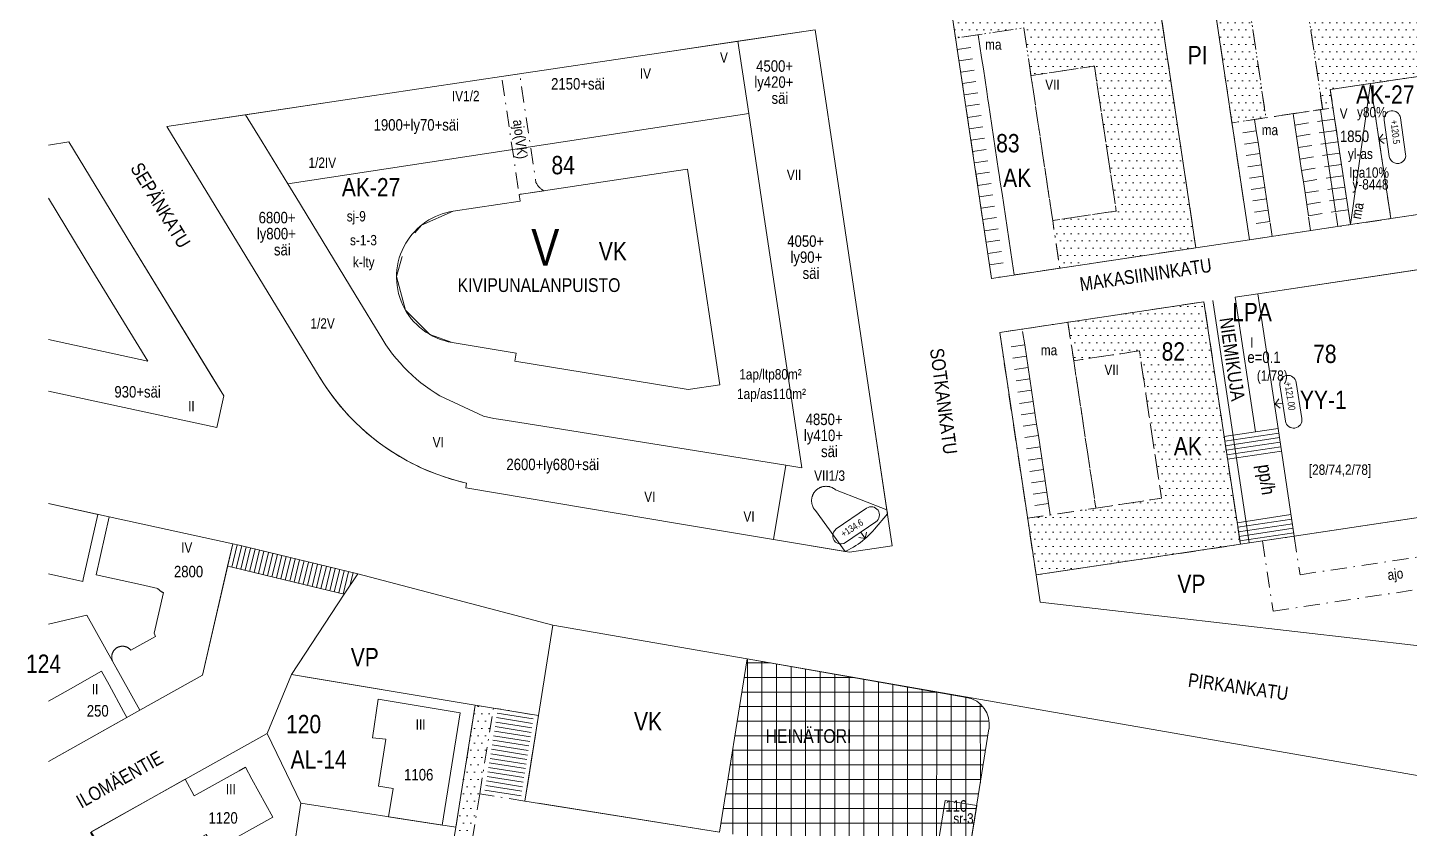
# Model space of a CAD drawing. Header units: metres. Extents: x 24485995 to 24488038, y 6819999 to 6822001.
# Drawn here: x 24485995.5 to 24486296.8, y 6820972 to 6821146.7 of the extents above; entities that cross this region are included whole.
import ezdxf

# ---------------------------------------------------------------- set-up
doc = ezdxf.new("R2010")
doc.units = ezdxf.units.M
for name, pattern in [('k10020', [0]), ('k10040', [10.3, 3.5, -1.5, 0.3, -1.5, 3.5]), ('k10050', [8, 3, -2, 3]), ('K10271', [0]), ('K10430', [0]), ('k10vi1', [0])]:
    doc.linetypes.add(name, pattern=pattern)
for name, color, linetype, lineweight in [('AK_AsemakaavaTeksti_Kadun_puistonnimi', 7, 'Continuous', 0), ('AK_AsemakaavaTeksti_Kaupunginosan_nimi', 7, 'Continuous', 0), ('AK_AsemakaavaTeksti_Korttelinumero', 7, 'Continuous', 0), ('AK_AsemakaavaViiva_Kaupunginosan_raja', 7, 'Continuous', 0), ('AK_Kaavamerkinta_Kayttotarkoitusalue', 7, 'Continuous', 0), ('AK_Katualue_Tori', 7, 'Continuous', 0), ('AK_KayttotarkoitusSymboliViiva_Virkistysalueen_kuvio_murtoviiva', 7, 'Continuous', 0), ('AK_KayttotarkoitusViiva', 7, 'Continuous', 0), ('AK_LiikennointiTeksti_Autopaikkamerkinta', 7, 'Continuous', 0), ('AK_LiikennointiTeksti_Autopaikkamerkinta_m2', 7, 'Continuous', 0), ('AK_LiikennointiViiva_Polkuviivoitus', 7, 'Continuous', 0), ('AK_MuuAsemakaavaTeksti_Alueenosan_kayttotarkoitus', 7, 'Continuous', 0), ('AK_MuuAsemakaavaTeksti_Erityismaarays', 7, 'Continuous', 0), ('AK_MuuAsemakaavaTeksti_Ohj__alueenosan_kayttotarkoitus', 7, 'Continuous', 0), ('AK_MuuAsemakaavaViiva_alueenosan_raja', 7, 'Continuous', 0), ('AK_MuuAsemakaavaViiva_Ohj_alueenosan_raja', 7, 'Continuous', 0), ('AK_Poistettava_merkintä', 7, 'Continuous', 0), ('AK_RakennusalaTeksti_Kerrosala_tai_luku', 7, 'Continuous', 0), ('AK_RakennusalaTeksti_Rakennusoikeus', 7, 'Continuous', 0), ('AK_RakennusalaTeksti_Tehokkuusluku', 7, 'Continuous', 0), ('AK_RakennusalaViiva_Maanalaisen_tilan_viiva', 7, 'Continuous', 0), ('AK_RakennusalaViiva_Rakennusalan_raja__I_', 7, 'Continuous', 0), ('AK_RakentaminenTeksti_Korkeusmerkinta', 7, 'Continuous', 0), ('AK_RakentaminenTeksti_Korkeusmerkinta_ja_soikio_ja_nuoli', 7, 'Continuous', 0), ('AK_RakentaminenTeksti_Rakentamismaarays', 7, 'Continuous', 0), ('AK_YmparistoAlue_Istutettava_alue', 7, 'Continuous', 0), ('AK_YmparistoViiva_Istutettava_puurivi', 7, 'Continuous', 0)]:
    doc.layers.add(name, color=color, linetype=linetype, lineweight=lineweight)
doc.styles.add('ArialNarrow', font='ARIALN.TTF')

# ---------------------------------------------------------------- blocks, each defined once
blk = doc.blocks.new('KORKE4')
at = {"layer": 'AK_RakentaminenTeksti_Korkeusmerkinta_ja_soikio_ja_nuoli', "color": 7, "linetype": 'Continuous', "lineweight": 13}
for p, q in [((4, 1.8), (-4, 1.8)), ((-4, -1.8), (4, -1.8)), ((0, -3.5), (-1, -2.5)), ((0, -1.8), (0, -3.5)), ((0, -3.5), (1, -2.5))]:
    blk.add_line(p, q, dxfattribs=at)
for centre, start, end in [((-4, 0), 90, 270), ((4, 0), 270, 90)]:
    blk.add_arc(centre, 1.8, start, end, dxfattribs=at)

msp = doc.modelspace()

# ---------------------------------------------------------------- hatches: boundary and pattern name
at = {"layer": 'AK_Katualue_Tori', "linetype": 'Continuous', "lineweight": 0}
h = msp.add_hatch(dxfattribs=at)
h.set_pattern_fill('NET', style=0)
h.paths.add_polyline_path([(24486146.37, 6820971.2), (24486152.39, 6821008.98), (24486200.26, 6821000.58, -0.409608), (24486205.14, 6820993.73), (24486200.19, 6820962.64), (24486195.75, 6820963.35)], flags=0)
at = {"layer": 'AK_YmparistoAlue_Istutettava_alue', "linetype": 'Continuous', "lineweight": 0}
h = msp.add_hatch(dxfattribs=at)
h.set_pattern_fill('DOTS', style=0)
h.paths.add_polyline_path([(24486297.24, 6821165.85), (24486272.93, 6821162.21), (24486260.56, 6821160.36), (24486253.15, 6821159.25), (24486258.14, 6821125.92), (24486263.08, 6821126.66), (24486265.55, 6821127.03), (24486261.56, 6821153.74), (24486273.92, 6821155.59), (24486277.91, 6821128.89), (24486280.18, 6821129.23), (24486279.58, 6821133.18), (24486289.52, 6821134.67), (24486301.63, 6821136.48)], flags=0)
h = msp.add_hatch(dxfattribs=at)
h.set_pattern_fill('DOTS', style=0)
h.paths.add_polyline_path([(24486202.8, 6821145.15), (24486212.74, 6821146.64), (24486214.3, 6821136.26), (24486228.14, 6821138.33), (24486232.88, 6821106.68), (24486219.03, 6821104.61), (24486220.58, 6821094.22), (24486234.44, 6821096.29), (24486250.26, 6821098.66), (24486249.52, 6821103.61), (24486242.41, 6821151.08), (24486241.45, 6821157.5), (24486201.84, 6821151.58), (24486196.89, 6821150.84), (24486197.86, 6821144.41)], flags=0)
h = msp.add_hatch(dxfattribs=at)
h.set_pattern_fill('DOTS', style=0)
h.paths.add_polyline_path([(24486215.42, 6821027.28), (24486230.3, 6821029.52), (24486244.64, 6821031.67), (24486259.97, 6821033.98), (24486252.02, 6821086.89), (24486236.69, 6821084.57), (24486222.35, 6821082.42), (24486223.61, 6821074.02), (24486237.95, 6821076.17), (24486242.78, 6821044.04), (24486228.45, 6821041.88), (24486218.51, 6821040.38), (24486213.56, 6821039.64)], flags=0)
h = msp.add_hatch(dxfattribs=at)
h.set_pattern_fill('DOTS', style=0)
h.paths.add_polyline_path([(24486000, 6820935.75), (24486000, 6820931.71), (24486013.22, 6820929.6), (24486080.96, 6820918.82), (24486081.06, 6820918.79), (24486081.17, 6820918.76), (24486081.28, 6820918.74), (24486081.38, 6820918.72), (24486081.49, 6820918.71), (24486081.6, 6820918.7), (24486081.71, 6820918.69), (24486081.81, 6820918.69), (24486081.93, 6820918.69), (24486082.04, 6820918.7), (24486082.14, 6820918.71), (24486082.25, 6820918.72), (24486082.36, 6820918.74), (24486082.47, 6820918.76), (24486082.57, 6820918.78), (24486082.68, 6820918.81), (24486082.78, 6820918.84), (24486082.89, 6820918.88), (24486082.98, 6820918.91), (24486083.09, 6820918.96), (24486083.19, 6820919), (24486083.28, 6820919.05), (24486083.38, 6820919.1), (24486083.47, 6820919.16), (24486083.56, 6820919.22), (24486083.65, 6820919.28), (24486083.74, 6820919.35), (24486083.83, 6820919.42), (24486083.91, 6820919.49), (24486083.99, 6820919.56), (24486084.07, 6820919.64), (24486084.14, 6820919.72), (24486084.21, 6820919.8), (24486084.28, 6820919.88), (24486084.35, 6820919.97), (24486084.41, 6820920.06), (24486084.47, 6820920.15), (24486084.53, 6820920.24), (24486084.58, 6820920.34), (24486084.63, 6820920.44), (24486084.68, 6820920.53), (24486084.72, 6820920.64), (24486084.76, 6820920.74), (24486084.79, 6820920.84), (24486084.82, 6820920.94), (24486084.86, 6820921.05), (24486084.88, 6820921.16), (24486084.9, 6820921.26), (24486084.92, 6820921.37), (24486084.93, 6820921.48), (24486084.94, 6820921.59), (24486084.95, 6820921.7), (24486084.95, 6820921.8), (24486084.95, 6820921.91), (24486084.94, 6820922.02), (24486084.93, 6820922.13), (24486092.81, 6820971.62), (24486094.06, 6820979.53), (24486097.04, 6820998.25), (24486093.1, 6820998.9), (24486088.86, 6820972.24), (24486088.39, 6820969.33), (24486085.19, 6820949.23), (24486084.72, 6820946.27), (24486082.8, 6820934.22), (24486081, 6820922.86), (24486061.49, 6820925.97), (24486047.42, 6820928.21), (24486034.59, 6820930.26), (24486013.85, 6820933.56)], flags=0)

# ---------------------------------------------------------------- linework, layer by layer
at = {"layer": 'AK_AsemakaavaViiva_Kaupunginosan_raja', "linetype": 'k10020', "lineweight": 9, "flags": 128}
for points in [[(24486000, 6821042.85), (24486013.23, 6821039.97)], [(24486013.23, 6821039.97), (24486040.2, 6821034.1)], [(24486040.2, 6821034.1), (24486041.56, 6821033.77)], [(24486041.56, 6821033.77), (24486067.45, 6821027.5)], [(24486067.45, 6821027.5), (24486110.02, 6821016.36)], [(24486110.02, 6821016.36), (24486152.39, 6821008.98)], [(24486152.39, 6821008.98), (24486314.03, 6820980.82)]]:
    msp.add_lwpolyline(points, dxfattribs=at)
at = {"layer": 'AK_KayttotarkoitusSymboliViiva_Virkistysalueen_kuvio_murtoviiva', "linetype": 'k10vi1', "lineweight": 9, "flags": 128}
for points in [[(24486241.89, 6821154.54), (24486250.26, 6821098.66), (24486261.95, 6821100.41), (24486253.15, 6821159.25), (24486244.42, 6821157.95)], [(24486077.13, 6821096.78), (24486075.92, 6821092.39), (24486077.84, 6821085.09), (24486083.16, 6821079.74), (24486088.02, 6821078), (24486102.04, 6821075.65), (24486101.75, 6821073.96), (24486139.56, 6821067.73), (24486146.42, 6821068.75), (24486141.29, 6821103.09), (24486139.39, 6821115.8), (24486136.89, 6821115.42), (24486102.67, 6821110.31), (24486102.89, 6821108.82), (24486088.27, 6821106.64), (24486081.36, 6821103.62), (24486079.9, 6821101.94)], [(24486215.87, 6821024.32), (24486216.32, 6821021.34), (24486369.09, 6821003.74), (24486364.91, 6821031.55), (24486332.36, 6821026.66), (24486328.96, 6821022.77), (24486328.79, 6821011.9), (24486317.81, 6821013.17), (24486318.03, 6821027.54), (24486315.8, 6821042.37), (24486271.72, 6821035.74), (24486259.97, 6821033.98), (24486218.39, 6821027.73)], [(24486055.99, 6821005.08), (24486093.1, 6820998.9), (24486106.88, 6820996.61), (24486110.02, 6821016.36), (24486067.45, 6821027.5), (24486064.53, 6821023.06), (24486054.68, 6821008.08)], [(24486106.87, 6820977.49), (24486146.37, 6820971.2), (24486152.39, 6821008.98), (24486110.02, 6821016.36), (24486106.88, 6820996.61), (24486104.38, 6820980.93)]]:
    msp.add_lwpolyline(points, dxfattribs=at)
at = {"layer": 'AK_KayttotarkoitusViiva', "linetype": 'Continuous', "lineweight": 20, "flags": 128}
for points in [[(24486241.45, 6821157.5), (24486196.9, 6821150.83), (24486205.7, 6821091.99), (24486250.26, 6821098.66)], [(24486241.45, 6821157.5), (24486250.26, 6821098.66)], [(24486261.95, 6821100.41), (24486253.15, 6821159.25)], [(24486091.21, 6821047.3), (24486091.04, 6821046.31), (24486137.2, 6821038.53), (24486174.71, 6821032.25), (24486184.03, 6821033.65), (24486179.29, 6821065.29), (24486172.94, 6821107.82), (24486167.2, 6821146.24), (24486133.05, 6821141.14), (24486098.83, 6821136.02), (24486064.71, 6821130.92), (24486025.84, 6821125.11), (24486059.27, 6821070.25)], [(24486301.63, 6821136.48), (24486279.59, 6821133.18)], [(24486284, 6821103.71), (24486306.04, 6821107.01), (24486301.63, 6821136.48)], [(24486279.59, 6821133.18), (24486284, 6821103.71)], [(24486000, 6821067.41), (24486036.71, 6821059.42), (24486038.22, 6821066.36), (24486018.2, 6821099.2), (24486004.45, 6821121.77), (24486000, 6821121.09)], [(24486088.27, 6821106.64), (24486102.89, 6821108.82), (24486102.67, 6821110.31), (24486136.89, 6821115.42), (24486139.39, 6821115.8), (24486141.29, 6821103.09), (24486146.42, 6821068.75), (24486139.56, 6821067.73), (24486101.75, 6821073.96), (24486102.04, 6821075.65), (24486088.02, 6821078)], [(24486284, 6821103.71), (24486261.95, 6821100.41)], [(24486250.26, 6821098.66), (24486261.95, 6821100.41)], [(24486263.77, 6821088.65), (24486319.6, 6821097.04)], [(24486263.24, 6821058.49), (24486258.82, 6821087.9), (24486263.77, 6821088.65)], [(24486268.19, 6821059.23), (24486263.77, 6821088.65)], [(24486256.44, 6821057.46), (24486252.02, 6821086.88), (24486207.47, 6821080.18), (24486215.42, 6821027.28)], [(24486263.24, 6821058.49), (24486256.44, 6821057.46)], [(24486256.44, 6821057.46), (24486259.97, 6821033.98)], [(24486263.24, 6821058.49), (24486268.19, 6821059.23)], [(24486271.72, 6821035.74), (24486268.19, 6821059.23)], [(24486000, 6821042.85), (24486013.23, 6821039.97), (24486040.2, 6821034.1)], [(24486315.8, 6821042.37), (24486271.72, 6821035.74)], [(24486040.2, 6821034.1), (24486039.08, 6821029.23)], [(24486067.45, 6821027.5), (24486041.56, 6821033.77), (24486040.2, 6821034.1)], [(24486259.97, 6821033.98), (24486215.42, 6821027.28)], [(24486259.97, 6821033.98), (24486271.72, 6821035.74)], [(24486019.95, 6820997.76), (24486033.6, 6821005.41), (24486039.08, 6821029.23)], [(24486039.08, 6821029.23), (24486040.38, 6821028.91), (24486055.98, 6821025.13), (24486064.53, 6821023.06)], [(24486067.45, 6821027.5), (24486064.53, 6821023.06)], [(24486110.02, 6821016.36), (24486067.45, 6821027.5)], [(24486215.42, 6821027.28), (24486216.32, 6821021.34), (24486369.09, 6821003.74)], [(24486064.53, 6821023.06), (24486053.03, 6821005.57)], [(24486019.95, 6820997.76), (24486008.39, 6821018.49), (24486000, 6821016.56)], [(24486110.02, 6821016.36), (24486106.88, 6820996.61)], [(24486110.02, 6821016.36), (24486152.39, 6821008.98)], [(24486146.37, 6820971.2), (24486152.39, 6821008.98)], [(24486152.39, 6821008.98), (24486200.26, 6821000.58)], [(24486047.68, 6820992.73), (24486053.03, 6821005.57)], [(24486053.03, 6821005.57), (24486093.1, 6820998.9)], [(24486000, 6820986.57), (24486019.95, 6820997.76)], [(24486093.1, 6820998.9), (24486088.85, 6820972.24)], [(24486093.1, 6820998.9), (24486106.88, 6820996.61)], [(24486146.37, 6820971.2), (24486103.91, 6820977.96), (24486106.88, 6820996.61)], [(24486009.3, 6820971.21), (24486047.68, 6820992.73)], [(24486047.68, 6820992.73), (24486055.06, 6820977.47)], [(24486205.14, 6820993.73), (24486200.19, 6820962.64)], [(24486055.06, 6820977.47), (24486051.15, 6820951.61), (24486017.57, 6820956.96), (24486009.3, 6820971.21)], [(24486055.06, 6820977.47), (24486088.85, 6820972.24)], [(24486088.85, 6820972.24), (24486084.72, 6820946.27), (24486081, 6820922.86), (24486047.42, 6820928.21), (24486013.84, 6820933.55), (24486000, 6820935.76)]]:
    msp.add_lwpolyline(points, dxfattribs=at)
at = {"layer": 'AK_KayttotarkoitusViiva', "linetype": 'Continuous', "lineweight": 20}
for centre, radius, start, end in [((24486090.42, 6821092.29), 14.5, 98.5069, 149.4381), ((24486090.42, 6821092.3), 14.5, 149.4448, 260.4688), ((24486102.33, 6821096.5), 50.43, 211.3582, 257.2637), ((24486199.22, 6820994.67), 6, 350.9559, 80.0534)]:
    msp.add_arc(centre, radius, start, end, dxfattribs=at)
at = {"layer": 'AK_LiikennointiViiva_Polkuviivoitus', "linetype": 'Continuous', "lineweight": 0, "flags": 128}
for points in [[(24486256.59, 6821056.47), (24486268.34, 6821058.24)], [(24486256.74, 6821055.48), (24486268.48, 6821057.25)], [(24486256.89, 6821054.5), (24486268.63, 6821056.26)], [(24486257.03, 6821053.51), (24486268.78, 6821055.27)], [(24486257.18, 6821052.52), (24486268.93, 6821054.28)], [(24486259.26, 6821038.67), (24486271.01, 6821040.44)], [(24486259.41, 6821037.69), (24486271.16, 6821039.45)], [(24486259.56, 6821036.7), (24486271.31, 6821038.46)], [(24486259.71, 6821035.71), (24486271.46, 6821037.47)], [(24486259.86, 6821034.72), (24486271.61, 6821036.48)], [(24486041.17, 6821033.87), (24486039.99, 6821029.01)], [(24486042.14, 6821033.63), (24486040.97, 6821028.77)], [(24486043.12, 6821033.39), (24486041.94, 6821028.54)], [(24486044.09, 6821033.16), (24486042.91, 6821028.3)], [(24486045.06, 6821032.92), (24486043.88, 6821028.06)], [(24486046.03, 6821032.69), (24486044.85, 6821027.83)], [(24486047, 6821032.45), (24486045.83, 6821027.59)], [(24486047.97, 6821032.22), (24486046.8, 6821027.36)], [(24486048.95, 6821031.98), (24486047.77, 6821027.12)], [(24486049.92, 6821031.75), (24486048.74, 6821026.89)], [(24486050.89, 6821031.51), (24486049.71, 6821026.65)], [(24486051.86, 6821031.28), (24486050.69, 6821026.42)], [(24486052.83, 6821031.04), (24486051.66, 6821026.18)], [(24486053.81, 6821030.81), (24486052.63, 6821025.95)], [(24486054.78, 6821030.57), (24486053.6, 6821025.71)], [(24486055.75, 6821030.33), (24486054.57, 6821025.47)], [(24486056.72, 6821030.1), (24486055.54, 6821025.24)], [(24486057.69, 6821029.86), (24486056.52, 6821025)], [(24486058.67, 6821029.63), (24486057.49, 6821024.77)], [(24486059.64, 6821029.39), (24486058.46, 6821024.53)], [(24486060.61, 6821029.16), (24486059.43, 6821024.3)], [(24486061.58, 6821028.92), (24486060.4, 6821024.06)], [(24486062.55, 6821028.69), (24486061.38, 6821023.83)], [(24486063.52, 6821028.45), (24486062.35, 6821023.59)], [(24486064.5, 6821028.22), (24486063.32, 6821023.36)], [(24486065.47, 6821027.98), (24486064.29, 6821023.12)], [(24486066.44, 6821027.74), (24486065.76, 6821024.93)], [(24486067.41, 6821027.51), (24486067.39, 6821027.41)], [(24486097.41, 6820994.19), (24486105.28, 6820992.93)], [(24486097.57, 6820995.17), (24486105.44, 6820993.92)], [(24486097.73, 6820996.16), (24486105.6, 6820994.91)], [(24486097.88, 6820997.15), (24486105.75, 6820995.9)], [(24486096.94, 6820991.22), (24486104.81, 6820989.97)], [(24486097.1, 6820992.21), (24486104.97, 6820990.96)], [(24486097.25, 6820993.2), (24486105.12, 6820991.95)], [(24486096.47, 6820988.26), (24486104.34, 6820987.01)], [(24486096.63, 6820989.25), (24486104.5, 6820988)], [(24486096.78, 6820990.24), (24486104.65, 6820988.98)], [(24486096, 6820985.3), (24486103.87, 6820984.05)], [(24486096.15, 6820986.29), (24486104.02, 6820985.03)], [(24486096.31, 6820987.27), (24486104.18, 6820986.02)], [(24486095.52, 6820982.34), (24486103.39, 6820981.08)], [(24486095.68, 6820983.32), (24486103.55, 6820982.07)], [(24486095.84, 6820984.31), (24486103.71, 6820983.06)], [(24486095.21, 6820980.36), (24486103.08, 6820979.11)], [(24486095.37, 6820981.35), (24486103.24, 6820980.1)]]:
    msp.add_lwpolyline(points, dxfattribs=at)
at = {"layer": 'AK_MuuAsemakaavaViiva_alueenosan_raja', "linetype": 'k10040', "lineweight": 5, "flags": 128}
for points in [[(24486258.14, 6821125.93), (24486253.15, 6821159.25), (24486297.24, 6821165.85), (24486301.63, 6821136.48), (24486279.59, 6821133.18), (24486280.18, 6821129.22), (24486277.91, 6821128.89), (24486273.92, 6821155.59), (24486261.56, 6821153.74), (24486265.55, 6821127.04), (24486258.14, 6821125.93)], [(24486197.86, 6821144.41), (24486196.9, 6821150.83), (24486241.45, 6821157.5), (24486250.26, 6821098.66), (24486220.59, 6821094.22), (24486219.03, 6821104.6), (24486232.88, 6821106.68), (24486228.14, 6821138.32), (24486214.3, 6821136.25), (24486212.74, 6821146.63), (24486197.86, 6821144.41)], [(24486271.49, 6821127.92), (24486276.43, 6821128.66), (24486277.42, 6821128.81), (24486277.91, 6821128.89), (24486273.92, 6821155.59), (24486261.56, 6821153.74), (24486265.55, 6821127.04), (24486271.49, 6821127.92)], [(24486205.7, 6821091.99), (24486197.86, 6821144.41), (24486212.74, 6821146.63), (24486214.3, 6821136.25), (24486219.03, 6821104.6), (24486220.59, 6821094.22), (24486205.7, 6821091.99)], [(24486098.83, 6821136.02), (24486102.78, 6821136.61), (24486106.33, 6821112.91), (24486106.51, 6821112.59)], [(24486108.09, 6821111.12), (24486102.67, 6821110.31), (24486098.83, 6821136.02)], [(24486214.3, 6821136.25), (24486219.03, 6821104.6), (24486232.88, 6821106.68), (24486228.14, 6821138.32), (24486214.3, 6821136.25)], [(24486279.59, 6821133.18), (24486288.38, 6821134.5), (24486292.79, 6821105.03), (24486284, 6821103.71), (24486279.59, 6821133.18)], [(24486258.14, 6821125.93), (24486261.95, 6821100.41), (24486284, 6821103.71), (24486280.18, 6821129.22), (24486258.14, 6821125.93)], [(24486277.42, 6821128.81), (24486276.43, 6821128.66)], [(24486277.91, 6821128.89), (24486277.42, 6821128.81)], [(24486222.35, 6821082.42), (24486223.62, 6821074.02), (24486237.95, 6821076.17), (24486242.78, 6821044.04), (24486228.45, 6821041.88), (24486213.56, 6821039.64), (24486215.42, 6821027.28), (24486259.97, 6821033.98), (24486256.44, 6821057.46), (24486252.02, 6821086.88), (24486222.35, 6821082.42)], [(24486207.47, 6821080.18), (24486213.56, 6821039.64), (24486228.45, 6821041.88), (24486223.62, 6821074.02), (24486222.35, 6821082.42), (24486207.47, 6821080.18)], [(24486228.45, 6821041.88), (24486242.78, 6821044.04), (24486237.95, 6821076.17), (24486223.62, 6821074.02), (24486228.45, 6821041.88)], [(24486182.97, 6821040.73), (24486182.99, 6821040.6)], [(24486264.8, 6821034.7), (24486271.72, 6821035.74)], [(24486264.8, 6821034.7), (24486267.1, 6821019.37)], [(24486271.72, 6821035.74), (24486272.98, 6821027.34)], [(24486272.98, 6821027.34), (24486317.06, 6821033.96)], [(24486174.49, 6821032.78), (24486173.76, 6821032.41)], [(24486267.1, 6821019.37), (24486318.1, 6821027.04)], [(24486097.04, 6820998.25), (24486093.1, 6820998.9), (24486088.85, 6820972.24), (24486088.39, 6820969.33)], [(24486094.07, 6820979.53), (24486097.04, 6820998.25)], [(24486103.91, 6820977.96), (24486106.88, 6820996.61), (24486097.04, 6820998.25)], [(24486094.07, 6820979.53), (24486092.8, 6820971.61), (24486084.93, 6820922.14)], [(24486103.91, 6820977.96), (24486094.07, 6820979.53)]]:
    msp.add_lwpolyline(points, dxfattribs=at)
at = {"layer": 'AK_MuuAsemakaavaViiva_alueenosan_raja', "linetype": 'k10040', "lineweight": 5}
msp.add_arc((24486109.61, 6821114.34), 3.56, 209.4502, 244.7206, dxfattribs=at)
at = {"layer": 'AK_MuuAsemakaavaViiva_Ohj_alueenosan_raja', "linetype": 'k10050', "lineweight": 5, "flags": 128}
for points in [[(24486203.17, 6821142.67), (24486202.8, 6821145.15)], [(24486198.23, 6821141.93), (24486203.17, 6821142.67)], [(24486203.54, 6821140.2), (24486203.17, 6821142.67)], [(24486198.6, 6821139.46), (24486203.54, 6821140.2)], [(24486203.91, 6821137.73), (24486203.54, 6821140.2)], [(24486198.97, 6821136.99), (24486203.91, 6821137.73)], [(24486204.28, 6821135.26), (24486203.91, 6821137.73)], [(24486199.34, 6821134.52), (24486204.28, 6821135.26)], [(24486199.71, 6821132.04), (24486204.65, 6821132.78)], [(24486204.65, 6821132.78), (24486204.28, 6821135.26)], [(24486204.92, 6821131.03), (24486204.65, 6821132.78)], [(24486200.08, 6821129.57), (24486205.02, 6821130.31)], [(24486205.02, 6821130.31), (24486204.92, 6821131.03)], [(24486205.39, 6821127.84), (24486205.02, 6821130.31)], [(24486200.45, 6821127.1), (24486205.39, 6821127.84)], [(24486205.76, 6821125.37), (24486205.39, 6821127.84)], [(24486271.86, 6821125.45), (24486271.49, 6821127.92)], [(24486277.79, 6821126.34), (24486277.42, 6821128.81)], [(24486277.79, 6821126.34), (24486280.55, 6821126.75)], [(24486200.82, 6821124.63), (24486205.76, 6821125.37)], [(24486206.13, 6821122.89), (24486205.76, 6821125.37)], [(24486263.45, 6821124.19), (24486258.51, 6821123.45)], [(24486263.45, 6821124.19), (24486263.08, 6821126.67)], [(24486263.82, 6821121.72), (24486263.45, 6821124.19)], [(24486271.86, 6821125.45), (24486277.79, 6821126.34)], [(24486272.23, 6821122.98), (24486271.86, 6821125.45)], [(24486272.23, 6821122.98), (24486278.16, 6821123.87)], [(24486278.16, 6821123.87), (24486277.79, 6821126.34)], [(24486278.16, 6821123.87), (24486280.92, 6821124.28)], [(24486278.53, 6821121.4), (24486278.16, 6821123.87)], [(24486201.19, 6821122.15), (24486206.13, 6821122.89)], [(24486206.5, 6821120.42), (24486206.13, 6821122.89)], [(24486263.82, 6821121.72), (24486258.88, 6821120.98)], [(24486264.19, 6821119.25), (24486263.82, 6821121.72)], [(24486272.6, 6821120.51), (24486272.23, 6821122.98)], [(24486272.6, 6821120.51), (24486278.53, 6821121.4)], [(24486278.53, 6821121.4), (24486281.29, 6821121.81)], [(24486278.9, 6821118.92), (24486278.53, 6821121.4)], [(24486201.56, 6821119.68), (24486206.5, 6821120.42)], [(24486201.93, 6821117.21), (24486206.87, 6821117.95)], [(24486206.87, 6821117.95), (24486206.5, 6821120.42)], [(24486207.24, 6821115.48), (24486206.87, 6821117.95)], [(24486264.19, 6821119.25), (24486259.25, 6821118.51)], [(24486264.56, 6821116.78), (24486264.19, 6821119.25)], [(24486272.97, 6821118.03), (24486272.6, 6821120.51)], [(24486272.97, 6821118.03), (24486278.9, 6821118.92)], [(24486273.34, 6821115.56), (24486272.97, 6821118.03)], [(24486278.9, 6821118.92), (24486281.66, 6821119.34)], [(24486279.27, 6821116.45), (24486278.9, 6821118.92)], [(24486202.3, 6821114.74), (24486207.24, 6821115.48)], [(24486207.37, 6821114.67), (24486207.24, 6821115.48)], [(24486264.56, 6821116.78), (24486259.62, 6821116.04)], [(24486264.93, 6821114.3), (24486264.56, 6821116.78)], [(24486273.34, 6821115.56), (24486279.27, 6821116.45)], [(24486273.71, 6821113.09), (24486273.34, 6821115.56)], [(24486279.27, 6821116.45), (24486282.03, 6821116.86)], [(24486279.64, 6821113.98), (24486279.27, 6821116.45)], [(24486202.67, 6821112.26), (24486207.61, 6821113)], [(24486207.37, 6821114.67), (24486207.61, 6821113)], [(24486207.61, 6821113), (24486207.98, 6821110.53)], [(24486264.93, 6821114.3), (24486259.99, 6821113.56)], [(24486265.3, 6821111.83), (24486260.36, 6821111.09)], [(24486265.3, 6821111.83), (24486264.93, 6821114.3)], [(24486265.67, 6821109.36), (24486265.3, 6821111.83)], [(24486273.71, 6821113.09), (24486279.64, 6821113.98)], [(24486274.08, 6821110.62), (24486273.71, 6821113.09)], [(24486279.64, 6821113.98), (24486282.4, 6821114.39)], [(24486280.01, 6821111.51), (24486279.64, 6821113.98)], [(24486280.01, 6821111.51), (24486282.77, 6821111.92)], [(24486203.04, 6821109.79), (24486207.98, 6821110.53)], [(24486207.98, 6821110.53), (24486208.35, 6821108.06)], [(24486265.67, 6821109.36), (24486260.73, 6821108.62)], [(24486266.04, 6821106.89), (24486265.67, 6821109.36)], [(24486274.08, 6821110.62), (24486280.01, 6821111.51)], [(24486274.45, 6821108.14), (24486274.08, 6821110.62)], [(24486274.45, 6821108.14), (24486280.38, 6821109.03)], [(24486280.38, 6821109.03), (24486280.01, 6821111.51)], [(24486280.38, 6821109.03), (24486283.14, 6821109.45)], [(24486280.75, 6821106.56), (24486280.38, 6821109.03)], [(24486203.41, 6821107.32), (24486208.35, 6821108.06)], [(24486208.35, 6821108.06), (24486208.72, 6821105.59)], [(24486266.04, 6821106.89), (24486261.1, 6821106.15)], [(24486266.41, 6821104.41), (24486266.04, 6821106.89)], [(24486274.82, 6821105.67), (24486274.45, 6821108.14)], [(24486274.82, 6821105.67), (24486280.75, 6821106.56)], [(24486275.3, 6821102.41), (24486274.82, 6821105.67)], [(24486280.75, 6821106.56), (24486283.51, 6821106.97)], [(24486281.24, 6821103.3), (24486280.75, 6821106.56)], [(24486203.78, 6821104.85), (24486208.72, 6821105.59)], [(24486204.15, 6821102.37), (24486209.09, 6821103.11)], [(24486208.72, 6821105.59), (24486209.09, 6821103.11)], [(24486209.09, 6821103.11), (24486209.46, 6821100.64)], [(24486266.41, 6821104.41), (24486261.47, 6821103.67)], [(24486266.9, 6821101.15), (24486266.41, 6821104.41)], [(24486204.52, 6821099.9), (24486209.46, 6821100.64)], [(24486209.46, 6821100.64), (24486209.83, 6821098.17)], [(24486204.89, 6821097.43), (24486209.83, 6821098.17)], [(24486209.83, 6821098.17), (24486210.2, 6821095.7)], [(24486205.26, 6821094.96), (24486210.2, 6821095.7)], [(24486210.2, 6821095.7), (24486210.65, 6821092.73)], [(24486212.93, 6821077.47), (24486212.41, 6821080.93)], [(24486212.93, 6821077.47), (24486207.99, 6821076.72)], [(24486213.31, 6821075), (24486212.93, 6821077.47)], [(24486213.31, 6821075), (24486208.36, 6821074.25)], [(24486213.68, 6821072.52), (24486208.73, 6821071.78)], [(24486213.68, 6821072.52), (24486213.31, 6821075)], [(24486214.05, 6821070.05), (24486213.68, 6821072.52)], [(24486214.05, 6821070.05), (24486209.1, 6821069.31)], [(24486214.42, 6821067.58), (24486214.05, 6821070.05)], [(24486214.42, 6821067.58), (24486209.48, 6821066.84)], [(24486214.79, 6821065.11), (24486214.42, 6821067.58)], [(24486214.79, 6821065.11), (24486209.85, 6821064.36)], [(24486215.16, 6821062.64), (24486214.79, 6821065.11)], [(24486215.16, 6821062.64), (24486210.22, 6821061.89)], [(24486215.54, 6821060.16), (24486215.16, 6821062.64)], [(24486215.54, 6821060.16), (24486210.59, 6821059.42)], [(24486215.91, 6821057.69), (24486210.96, 6821056.95)], [(24486215.91, 6821057.69), (24486215.54, 6821060.16)], [(24486216.28, 6821055.22), (24486215.91, 6821057.69)], [(24486216.28, 6821055.22), (24486211.33, 6821054.48)], [(24486216.65, 6821052.75), (24486216.28, 6821055.22)], [(24486216.65, 6821052.75), (24486211.71, 6821052)], [(24486217.02, 6821050.27), (24486216.65, 6821052.75)], [(24486217.02, 6821050.27), (24486212.08, 6821049.53)], [(24486217.39, 6821047.8), (24486217.02, 6821050.27)], [(24486217.39, 6821047.8), (24486212.45, 6821047.06)], [(24486217.76, 6821045.33), (24486217.39, 6821047.8)], [(24486217.76, 6821045.33), (24486212.82, 6821044.59)], [(24486218.14, 6821042.86), (24486213.19, 6821042.11)], [(24486218.14, 6821042.86), (24486217.76, 6821045.33)], [(24486218.51, 6821040.39), (24486218.14, 6821042.86)]]:
    msp.add_lwpolyline(points, dxfattribs=at)
at = {"layer": 'AK_Poistettava_merkintä', "linetype": 'k10040', "lineweight": 0, "flags": 128}
for points in [[(24486199.41, 6821134.02), (24486199.34, 6821134.52)], [(24486220.59, 6821094.22), (24486210.65, 6821092.73)]]:
    msp.add_lwpolyline(points, dxfattribs=at)
at = {"layer": 'AK_RakennusalaTeksti_Rakennusoikeus', "linetype": 'Continuous', "lineweight": 0}
for p in [(24486159.96, 6821134.82), (24486051.44, 6821101.75), (24486166.74, 6821096.62), (24486170.76, 6821057.74)]:
    msp.add_point(p, dxfattribs=at)
at = {"layer": 'AK_RakennusalaViiva_Maanalaisen_tilan_viiva', "linetype": 'Continuous', "lineweight": 5, "flags": 128}
msp.add_lwpolyline([(24486288.38, 6821134.5), (24486284, 6821103.71)], dxfattribs=at)
at = {"layer": 'AK_RakennusalaViiva_Rakennusalan_raja__I_', "linetype": 'K10271', "lineweight": 9, "flags": 128}
for points in [[(24486171.67, 6821045.85), (24486182.85, 6821041.52), (24486179.29, 6821065.29), (24486172.94, 6821107.82), (24486167.2, 6821146.24), (24486150.38, 6821143.73), (24486152.74, 6821127.98), (24486156.13, 6821105.31), (24486162.48, 6821062.78), (24486164.29, 6821050.67), (24486160.85, 6821051.22), (24486158.12, 6821035.03), (24486173.76, 6821032.41), (24486167.29, 6821041.33), (24486167.21, 6821041.41), (24486167.14, 6821041.5), (24486167.08, 6821041.58), (24486167.01, 6821041.67), (24486166.95, 6821041.76), (24486166.89, 6821041.86), (24486166.84, 6821041.95), (24486166.79, 6821042.05), (24486166.74, 6821042.15), (24486166.69, 6821042.25), (24486166.65, 6821042.35), (24486166.62, 6821042.46), (24486166.58, 6821042.56), (24486166.55, 6821042.67), (24486166.53, 6821042.77), (24486166.5, 6821042.88), (24486166.49, 6821042.99), (24486166.47, 6821043.1), (24486166.46, 6821043.21), (24486166.45, 6821043.32), (24486166.45, 6821043.43), (24486166.45, 6821043.54), (24486166.45, 6821043.65), (24486166.46, 6821043.76), (24486166.47, 6821043.87), (24486166.49, 6821043.97), (24486166.51, 6821044.08), (24486166.53, 6821044.19), (24486166.56, 6821044.3), (24486166.59, 6821044.4), (24486166.62, 6821044.51), (24486166.66, 6821044.61), (24486166.7, 6821044.71), (24486166.75, 6821044.81), (24486166.8, 6821044.91), (24486166.85, 6821045.01), (24486166.9, 6821045.1), (24486166.96, 6821045.2), (24486167.02, 6821045.29), (24486167.09, 6821045.38), (24486167.16, 6821045.46), (24486167.23, 6821045.55), (24486167.3, 6821045.63), (24486167.38, 6821045.71), (24486167.46, 6821045.78), (24486167.54, 6821045.86), (24486167.62, 6821045.93), (24486167.71, 6821046), (24486167.8, 6821046.06), (24486167.89, 6821046.12), (24486167.98, 6821046.18), (24486168.08, 6821046.23), (24486168.18, 6821046.29), (24486168.28, 6821046.33), (24486168.38, 6821046.38), (24486168.48, 6821046.42), (24486168.58, 6821046.46), (24486168.69, 6821046.49), (24486168.79, 6821046.52), (24486168.9, 6821046.55), (24486169.01, 6821046.57), (24486169.11, 6821046.59), (24486169.22, 6821046.6), (24486169.33, 6821046.62), (24486169.44, 6821046.62), (24486169.55, 6821046.63), (24486169.66, 6821046.63), (24486169.77, 6821046.62), (24486169.88, 6821046.62), (24486169.99, 6821046.6), (24486170.1, 6821046.59), (24486170.21, 6821046.57), (24486170.32, 6821046.55), (24486170.42, 6821046.52), (24486170.53, 6821046.49), (24486170.63, 6821046.46), (24486170.74, 6821046.42), (24486170.84, 6821046.38), (24486170.94, 6821046.33), (24486171.04, 6821046.28), (24486171.14, 6821046.23), (24486171.23, 6821046.18), (24486171.32, 6821046.12), (24486171.41, 6821046.06), (24486171.5, 6821045.99), (24486171.59, 6821045.92), (24486171.67, 6821045.85)], [(24486152.74, 6821127.98), (24486150.38, 6821143.73), (24486133.05, 6821141.14), (24486098.83, 6821136.02), (24486064.71, 6821130.92), (24486043.01, 6821127.68), (24486046.59, 6821121.79), (24486052.19, 6821112.61), (24486152.74, 6821127.98)], [(24486301.63, 6821136.48), (24486288.38, 6821134.5), (24486292.79, 6821105.03), (24486306.04, 6821107.01), (24486301.63, 6821136.48)], [(24486046.59, 6821121.79), (24486043.01, 6821127.68), (24486025.84, 6821125.11), (24486059.27, 6821070.25), (24486060.21, 6821068.77), (24486061.2, 6821067.32), (24486062.24, 6821065.9), (24486063.33, 6821064.52), (24486064.47, 6821063.18), (24486065.65, 6821061.89), (24486066.88, 6821060.63), (24486068.15, 6821059.42), (24486069.46, 6821058.25), (24486070.81, 6821057.13), (24486072.2, 6821056.05), (24486073.63, 6821055.03), (24486075.09, 6821054.05), (24486076.58, 6821053.13), (24486078.11, 6821052.26), (24486079.67, 6821051.44), (24486081.25, 6821050.68), (24486082.86, 6821049.97), (24486084.49, 6821049.32), (24486086.14, 6821048.73), (24486087.82, 6821048.2), (24486089.51, 6821047.72), (24486091.21, 6821047.3), (24486091.04, 6821046.31), (24486137.2, 6821038.53), (24486158.12, 6821035.03), (24486160.85, 6821051.22), (24486104.17, 6821060.3), (24486098.64, 6821061.19), (24486097.15, 6821061.42), (24486094.91, 6821061.96), (24486085.39, 6821066.4), (24486084.32, 6821067.05), (24486083.27, 6821067.75), (24486082.24, 6821068.47), (24486081.24, 6821069.23), (24486080.27, 6821070.03), (24486079.33, 6821070.86), (24486078.41, 6821071.72), (24486077.53, 6821072.62), (24486076.68, 6821073.54), (24486075.86, 6821074.49), (24486075.07, 6821075.48), (24486074.32, 6821076.48), (24486073.61, 6821077.52), (24486072.93, 6821078.58), (24486066.9, 6821088.46), (24486053.93, 6821109.75), (24486052.19, 6821112.61), (24486046.59, 6821121.79)], [(24486000, 6821067.41), (24486036.71, 6821059.42), (24486038.22, 6821066.36), (24486035.41, 6821070.96), (24486018.2, 6821099.2), (24486004.45, 6821121.77), (24486000, 6821121.09)], [(24486000, 6821109.47), (24486009.49, 6821093.89), (24486017.18, 6821081.28), (24486021.64, 6821073.96), (24486000, 6821078.67)], [(24486315.72, 6821042.36), (24486307.8, 6821095.27), (24486263.77, 6821088.65), (24486268.19, 6821059.23), (24486271.72, 6821035.74), (24486315.72, 6821042.36)], [(24486182.85, 6821041.52), (24486171.67, 6821045.85), (24486171.59, 6821045.92), (24486171.5, 6821045.99), (24486171.41, 6821046.06), (24486171.32, 6821046.12), (24486171.23, 6821046.18), (24486171.14, 6821046.23), (24486171.04, 6821046.28), (24486170.94, 6821046.33), (24486170.84, 6821046.38), (24486170.74, 6821046.42), (24486170.63, 6821046.46), (24486170.53, 6821046.49), (24486170.42, 6821046.52), (24486170.32, 6821046.55), (24486170.21, 6821046.57), (24486170.1, 6821046.59), (24486169.99, 6821046.6), (24486169.88, 6821046.62), (24486169.77, 6821046.62), (24486169.66, 6821046.63), (24486169.55, 6821046.63), (24486169.44, 6821046.62), (24486169.33, 6821046.62), (24486169.22, 6821046.6), (24486169.11, 6821046.59), (24486169.01, 6821046.57), (24486168.9, 6821046.55), (24486168.79, 6821046.52), (24486168.69, 6821046.49), (24486168.58, 6821046.46), (24486168.48, 6821046.42), (24486168.38, 6821046.38), (24486168.28, 6821046.33), (24486168.18, 6821046.29), (24486168.08, 6821046.23), (24486167.98, 6821046.18), (24486167.89, 6821046.12), (24486167.8, 6821046.06), (24486167.71, 6821046), (24486167.62, 6821045.93), (24486167.54, 6821045.86), (24486167.46, 6821045.78), (24486167.38, 6821045.71), (24486167.3, 6821045.63), (24486167.23, 6821045.55), (24486167.16, 6821045.46), (24486167.09, 6821045.38), (24486167.02, 6821045.29), (24486166.96, 6821045.2), (24486166.9, 6821045.1), (24486166.85, 6821045.01), (24486166.8, 6821044.91), (24486166.75, 6821044.81), (24486166.7, 6821044.71), (24486166.66, 6821044.61), (24486166.62, 6821044.51), (24486166.59, 6821044.4), (24486166.56, 6821044.3), (24486166.53, 6821044.19), (24486166.51, 6821044.08), (24486166.49, 6821043.97), (24486166.47, 6821043.87), (24486166.46, 6821043.76), (24486166.45, 6821043.65), (24486166.45, 6821043.54), (24486166.45, 6821043.43), (24486166.45, 6821043.32), (24486166.46, 6821043.21), (24486166.47, 6821043.1), (24486166.49, 6821042.99), (24486166.5, 6821042.88), (24486166.53, 6821042.77), (24486166.55, 6821042.67), (24486166.58, 6821042.56), (24486166.62, 6821042.46), (24486166.65, 6821042.35), (24486166.69, 6821042.25), (24486166.74, 6821042.15), (24486166.79, 6821042.05), (24486166.84, 6821041.95), (24486166.89, 6821041.86), (24486166.95, 6821041.76), (24486167.01, 6821041.67), (24486167.08, 6821041.58), (24486167.14, 6821041.5), (24486167.21, 6821041.41), (24486167.29, 6821041.33), (24486173.76, 6821032.41), (24486174.49, 6821032.78), (24486175.03, 6821033.07), (24486175.57, 6821033.37), (24486176.09, 6821033.69), (24486176.6, 6821034.02), (24486177.09, 6821034.38), (24486177.58, 6821034.75), (24486178.05, 6821035.13), (24486178.51, 6821035.53), (24486178.96, 6821035.95), (24486179.39, 6821036.38), (24486179.8, 6821036.83), (24486180.2, 6821037.29), (24486182.99, 6821040.6), (24486182.97, 6821040.73), (24486182.85, 6821041.52)], [(24486000, 6821027.5), (24486007.49, 6821025.87), (24486007.6, 6821026.37), (24486010.79, 6821040.5), (24486000, 6821042.85)], [(24486017.97, 6821010.87), (24486017.92, 6821010.93), (24486017.86, 6821010.99), (24486017.81, 6821011.05), (24486017.75, 6821011.11), (24486017.69, 6821011.16), (24486017.62, 6821011.21), (24486017.56, 6821011.26), (24486017.49, 6821011.31), (24486017.42, 6821011.36), (24486017.35, 6821011.4), (24486017.28, 6821011.44), (24486017.21, 6821011.48), (24486017.14, 6821011.52), (24486017.06, 6821011.55), (24486016.99, 6821011.58), (24486016.91, 6821011.61), (24486016.83, 6821011.63), (24486016.75, 6821011.66), (24486016.67, 6821011.67), (24486016.59, 6821011.69), (24486016.51, 6821011.71), (24486016.43, 6821011.72), (24486016.35, 6821011.73), (24486016.27, 6821011.73), (24486016.19, 6821011.73), (24486016.11, 6821011.73), (24486016.02, 6821011.73), (24486015.94, 6821011.73), (24486015.86, 6821011.72), (24486015.78, 6821011.71), (24486015.7, 6821011.69), (24486015.62, 6821011.68), (24486015.54, 6821011.66), (24486015.46, 6821011.63), (24486015.38, 6821011.61), (24486015.31, 6821011.58), (24486015.23, 6821011.55), (24486015.16, 6821011.52), (24486015.08, 6821011.48), (24486015.01, 6821011.44), (24486014.94, 6821011.4), (24486014.87, 6821011.36), (24486014.8, 6821011.31), (24486014.73, 6821011.27), (24486014.67, 6821011.22), (24486014.61, 6821011.16), (24486014.55, 6821011.11), (24486014.49, 6821011.05), (24486014.43, 6821010.99), (24486014.38, 6821010.93), (24486014.32, 6821010.87), (24486014.27, 6821010.81), (24486014.22, 6821010.74), (24486014.18, 6821010.67), (24486014.13, 6821010.6), (24486014.09, 6821010.53), (24486014.05, 6821010.46), (24486014.02, 6821010.39), (24486013.98, 6821010.31), (24486013.95, 6821010.24), (24486013.92, 6821010.16), (24486013.9, 6821010.08), (24486013.88, 6821010), (24486013.86, 6821009.93), (24486013.84, 6821009.85), (24486013.82, 6821009.76), (24486013.81, 6821009.68), (24486013.8, 6821009.6), (24486013.8, 6821009.52), (24486013.79, 6821009.44), (24486013.79, 6821009.36), (24486013.79, 6821009.28), (24486013.8, 6821009.19), (24486013.81, 6821009.11), (24486013.82, 6821009.03), (24486013.83, 6821008.95), (24486013.85, 6821008.87), (24486013.87, 6821008.79), (24486013.89, 6821008.71), (24486013.91, 6821008.63), (24486013.94, 6821008.56), (24486013.97, 6821008.48), (24486019.95, 6820997.76), (24486033.6, 6821005.41), (24486040.2, 6821034.1), (24486013.23, 6821039.97), (24486010.37, 6821027.29), (24486020.09, 6821025.17), (24486023.82, 6821024.36), (24486023.87, 6821024.29), (24486023.93, 6821024.22), (24486023.99, 6821024.15), (24486024.06, 6821024.08), (24486024.12, 6821024.02), (24486024.19, 6821023.95), (24486024.26, 6821023.89), (24486024.34, 6821023.84), (24486024.41, 6821023.78), (24486024.49, 6821023.73), (24486024.56, 6821023.68), (24486024.64, 6821023.63), (24486024.73, 6821023.59), (24486024.81, 6821023.55), (24486024.89, 6821023.51), (24486024.98, 6821023.47), (24486025.07, 6821023.44), (24486023.04, 6821014.58), (24486023.31, 6821013.83), (24486017.97, 6821010.87)], [(24486000, 6820986.57), (24486017.1, 6820996.16), (24486016.37, 6820997.51), (24486013.22, 6821003.28), (24486011.6, 6821006.26), (24486004.32, 6821002.18)], [(24486004.32, 6821002.18), (24486000, 6820999.76)], [(24486071.88, 6821000.19), (24486070.68, 6820991.78), (24486073.55, 6820991.47), (24486072.01, 6820981.19), (24486075.16, 6820980.66), (24486074.18, 6820974.51), (24486076.01, 6820974.23), (24486085.89, 6820972.7), (24486089.8, 6820997.23), (24486086.74, 6820997.74), (24486071.88, 6821000.19)], [(24486009.19, 6820971.09), (24486013.61, 6820963.47), (24486016.75, 6820958.04), (24486017.98, 6820958.74), (24486021.05, 6820960.49), (24486019.89, 6820962.53), (24486034.41, 6820970.68), (24486036.27, 6820967.41), (24486048.91, 6820974.44), (24486044.39, 6820982.76), (24486042.99, 6820985.33), (24486041.56, 6820984.53), (24486031.81, 6820979.1), (24486029.78, 6820982.7), (24486009.19, 6820971.09)], [(24486193.28, 6820963.74), (24486200.19, 6820962.64), (24486202.47, 6820976.96), (24486195.56, 6820978.06), (24486193.28, 6820963.74)]]:
    msp.add_lwpolyline(points, dxfattribs=at)
at = {"layer": 'AK_RakentaminenTeksti_Korkeusmerkinta_ja_soikio_ja_nuoli', "linetype": 'Continuous', "lineweight": 5, "flags": 128}
for points in [[(24486268.6, 6821068.75), (24486269.82, 6821060.84)], [(24486273.38, 6821061.39), (24486272.16, 6821069.3)], [(24486267.53, 6821064.54), (24486268.37, 6821065.68)], [(24486269.21, 6821064.8), (24486267.53, 6821064.54)], [(24486267.53, 6821064.54), (24486268.67, 6821063.7)], [(24486178.44, 6821041.85), (24486171.84, 6821037.33)], [(24486173.88, 6821034.36), (24486180.47, 6821038.89)], [(24486177.17, 6821036.62), (24486178.14, 6821035.22)], [(24486178.14, 6821035.22), (24486178.39, 6821036.61)], [(24486178.14, 6821035.22), (24486176.75, 6821035.48)]]:
    msp.add_lwpolyline(points, dxfattribs=at)
at = {"layer": 'AK_RakentaminenTeksti_Korkeusmerkinta_ja_soikio_ja_nuoli', "linetype": 'Continuous', "lineweight": 5}
for centre, start, end in [((24486270.38, 6821069.02), 8.739, 188.739), ((24486271.6, 6821061.12), 188.739, 8.739), ((24486179.45, 6821040.37), 304.4562, 124.4562), ((24486172.86, 6821035.84), 124.4562, 304.4562)]:
    msp.add_arc(centre, 1.8, start, end, dxfattribs=at)
at = {"layer": 'AK_YmparistoViiva_Istutettava_puurivi', "linetype": 'K10430', "lineweight": 5, "flags": 128}
msp.add_lwpolyline([(24486253.94, 6821087.17), (24486261.89, 6821034.27)], dxfattribs=at)

# ---------------------------------------------------------------- block references
at = {"layer": 'AK_RakentaminenTeksti_Korkeusmerkinta_ja_soikio_ja_nuoli', "color": 7, "lineweight": 5, "rotation": 278.2325882628347}
msp.add_blockref('KORKE4', (24486293.67, 6821122.8), dxfattribs=at)

# ---------------------------------------------------------------- texts
at = {"layer": 'AK_AsemakaavaTeksti_Kadun_puistonnimi', "linetype": 'Continuous', "lineweight": 5, "style": 'ArialNarrow'}
for s, rotation, p in [('SEPÄNKATU', 301.3635, (24486017.75, 6821116.04)), ('MAKASIININKATU', 8.3938, (24486225.17, 6821089.2)), ('NIEMIKUJA', 278.3822, (24486255.37, 6821083.21)), ('SOTKANKATU', 277.4769, (24486192.25, 6821076.54)), ('PIRKANKATU', 352.076, (24486248.43, 6821002.93)), ('ILOMÄENTIE', 29.3698, (24486007.17, 6820976.27))]:
    msp.add_text(s, height=3, rotation=rotation, dxfattribs=at).set_placement(p)
for s, p in [('KIVIPUNALANPUISTO', (24486089.23, 6821089.02)), ('HEINÄTORI', (24486156.42, 6820990.63))]:
    msp.add_text(s, height=3, dxfattribs=at).set_placement(p)
at = {"layer": 'AK_AsemakaavaTeksti_Kaupunginosan_nimi', "linetype": 'Continuous', "lineweight": 0, "style": 'ArialNarrow'}
msp.add_text('V', height=8, dxfattribs=at).set_placement((24486105.31, 6821094.74))
at = {"layer": 'AK_AsemakaavaTeksti_Korttelinumero', "linetype": 'Continuous', "lineweight": 5, "style": 'ArialNarrow'}
for s, p in [('83', (24486206.71, 6821119.49)), ('84', (24486109.71, 6821114.7)), ('82', (24486242.81, 6821074.05)), ('78', (24486275.85, 6821073.53)), ('124', (24485995.11, 6821005.92)), ('120', (24486051.83, 6820992.75))]:
    msp.add_text(s, height=4, dxfattribs=at).set_placement(p)
at = {"layer": 'AK_Kaavamerkinta_Kayttotarkoitusalue', "linetype": 'Continuous', "lineweight": 0, "style": 'ArialNarrow'}
for s, p in [('PI', (24486248.49, 6821138.7)), ('AK-27', (24486285.21, 6821130.1)), ('AK', (24486208.23, 6821111.94)), ('AK-27', (24486063.99, 6821109.88)), ('VK', (24486120.04, 6821095.9)), ('LPA', (24486258.18, 6821082.65)), ('YY-1', (24486272.96, 6821063.49)), ('AK', (24486245.45, 6821053.37)), ('VP', (24486246.25, 6821023.35)), ('VP', (24486065.94, 6821007.37)), ('VK', (24486127.72, 6820993.35)), ('AL-14', (24486052.81, 6820985.03))]:
    msp.add_text(s, height=4, dxfattribs=at).set_placement(p)
msp.add_text('pp/h', height=3, rotation=278.3306, dxfattribs=at).set_placement((24486263.73, 6821051.21))
at = {"layer": 'AK_LiikennointiTeksti_Autopaikkamerkinta', "linetype": 'Continuous', "lineweight": 0, "style": 'ArialNarrow'}
msp.add_text('1ap/as110m²', height=2.25, dxfattribs=at).set_placement((24486150.18, 6821065.67))
at = {"layer": 'AK_LiikennointiTeksti_Autopaikkamerkinta_m2', "linetype": 'Continuous', "lineweight": 0, "style": 'ArialNarrow'}
msp.add_text('1ap/ltp80m²', height=2.25, dxfattribs=at).set_placement((24486150.68, 6821069.94))
at = {"layer": 'AK_MuuAsemakaavaTeksti_Alueenosan_kayttotarkoitus', "linetype": 'Continuous', "lineweight": 0, "style": 'ArialNarrow'}
for p in [(24486204.29, 6821141.89), (24486264.62, 6821123.24), (24486216.44, 6821075.21)]:
    msp.add_text('ma', height=2.25, dxfattribs=at).set_placement(p)
msp.add_text('ma', height=2.25, rotation=79.7965, dxfattribs=at).set_placement((24486286.26, 6821104.78))
at = {"layer": 'AK_MuuAsemakaavaTeksti_Erityismaarays', "linetype": 'Continuous', "lineweight": 0, "style": 'ArialNarrow'}
msp.add_text('ajo(VK)', height=2.25, rotation=276.8441, dxfattribs=at).set_placement((24486101.31, 6821126.48))
for s, p in [('y-8448', (24486284.41, 6821111.38)), ('s-1-3', (24486065.77, 6821099.21)), ('[28/74,2/78]', (24486274.9, 6821049.13)), ('sr-3', (24486197.35, 6820973.04))]:
    msp.add_text(s, height=2.25, dxfattribs=at).set_placement(p)
at = {"layer": 'AK_MuuAsemakaavaTeksti_Ohj__alueenosan_kayttotarkoitus', "linetype": 'Continuous', "lineweight": 0, "style": 'ArialNarrow'}
msp.add_text('ajo', height=2.25, rotation=7.1276, dxfattribs=at).set_placement((24486292.2, 6821026.15))
at = {"layer": 'AK_RakennusalaTeksti_Kerrosala_tai_luku', "linetype": 'Continuous', "lineweight": 0, "style": 'ArialNarrow'}
for s, p in [('V', (24486146.47, 6821139.05)), ('IV', (24486128.99, 6821135.56)), ('IV1/2', (24486088, 6821130.65)), ('VII', (24486217.41, 6821133.13)), ('V', (24486281.64, 6821126.86, 0)), ('y80%', (24486285.42, 6821127.13, 0)), ('1/2IV', (24486056.72, 6821116.1)), ('VII', (24486161.06, 6821113.43)), ('lpa10%', (24486283.79, 6821113.95, 0)), ('k-lty', (24486066.4, 6821094.42)), ('1/2V', (24486057.14, 6821081.03)), ('I', (24486262.13, 6821076.86)), ('VII', (24486230.32, 6821070.94)), ('II', (24486030.46, 6821062.98)), ('VI', (24486083.8, 6821055.1)), ('VII1/3', (24486167.01, 6821047.83)), ('VI', (24486129.95, 6821043.23)), ('VI', (24486151.59, 6821038.9)), ('IV', (24486028.94, 6821032.16)), ('II', (24486009.44, 6821001.23)), ('III', (24486080.1, 6820993.56)), ('III', (24486038.7, 6820979.43))]:
    msp.add_text(s, height=2.25, dxfattribs=at).set_placement(p)
at = {"layer": 'AK_RakennusalaTeksti_Rakennusoikeus', "linetype": 'Continuous', "lineweight": 0, "style": 'ArialNarrow'}
for s, p in [('4500+', (24486154.36, 6821137.07)), ('2150+säi', (24486109.63, 6821133.18)), ('ly420+', (24486153.96, 6821133.57)), ('säi', (24486157.71, 6821130.07)), ('1900+ly70+säi', (24486070.92, 6821124.23)), ('1850', (24486281.68, 6821121.74)), ('6800+', (24486045.84, 6821104)), ('ly800+', (24486045.44, 6821100.5)), ('säi', (24486049.18, 6821097)), ('4050+', (24486161.14, 6821098.87)), ('ly90+', (24486161.84, 6821095.37)), ('säi', (24486164.49, 6821091.87)), ('930+säi', (24486014.38, 6821065.99)), ('4850+', (24486165.16, 6821059.99)), ('ly410+', (24486164.77, 6821056.49)), ('säi', (24486168.51, 6821052.99)), ('2600+ly680+säi', (24486099.88, 6821050.16)), ('2800', (24486027.37, 6821026.77)), ('250', (24486008.36, 6820996.39)), ('1106', (24486077.58, 6820982.46)), ('110', (24486195.61, 6820975.63)), ('1120', (24486034.91, 6820973.03))]:
    msp.add_text(s, height=2.5, dxfattribs=at).set_placement(p)
at = {"layer": 'AK_RakennusalaTeksti_Tehokkuusluku', "linetype": 'Continuous', "lineweight": 0, "style": 'ArialNarrow'}
msp.add_text('e=0.1', height=2.5, dxfattribs=at).set_placement((24486261.5, 6821073.53))
at = {"layer": 'AK_RakentaminenTeksti_Korkeusmerkinta', "linetype": 'Continuous', "lineweight": 0, "style": 'ArialNarrow'}
for s, rotation, p in [('+120.5', 276.2688, (24486292.73, 6821126.49)), ('+121.00', 278.5483, (24486269.6, 6821069.28)), ('+134.6', 32.6988, (24486173.43, 6821035.46))]:
    msp.add_text(s, height=1.5, rotation=rotation, dxfattribs=at).set_placement(p)
at = {"layer": 'AK_RakentaminenTeksti_Rakentamismaarays', "linetype": 'Continuous', "lineweight": 0, "style": 'ArialNarrow'}
for s, p in [('yl-as', (24486283.42, 6821118.04)), ('sj-9', (24486065.06, 6821104.42)), ('(1/78)', (24486263.56, 6821069.65))]:
    msp.add_text(s, height=2.25, dxfattribs=at).set_placement(p)

doc.saveas('drawing.dxf')
